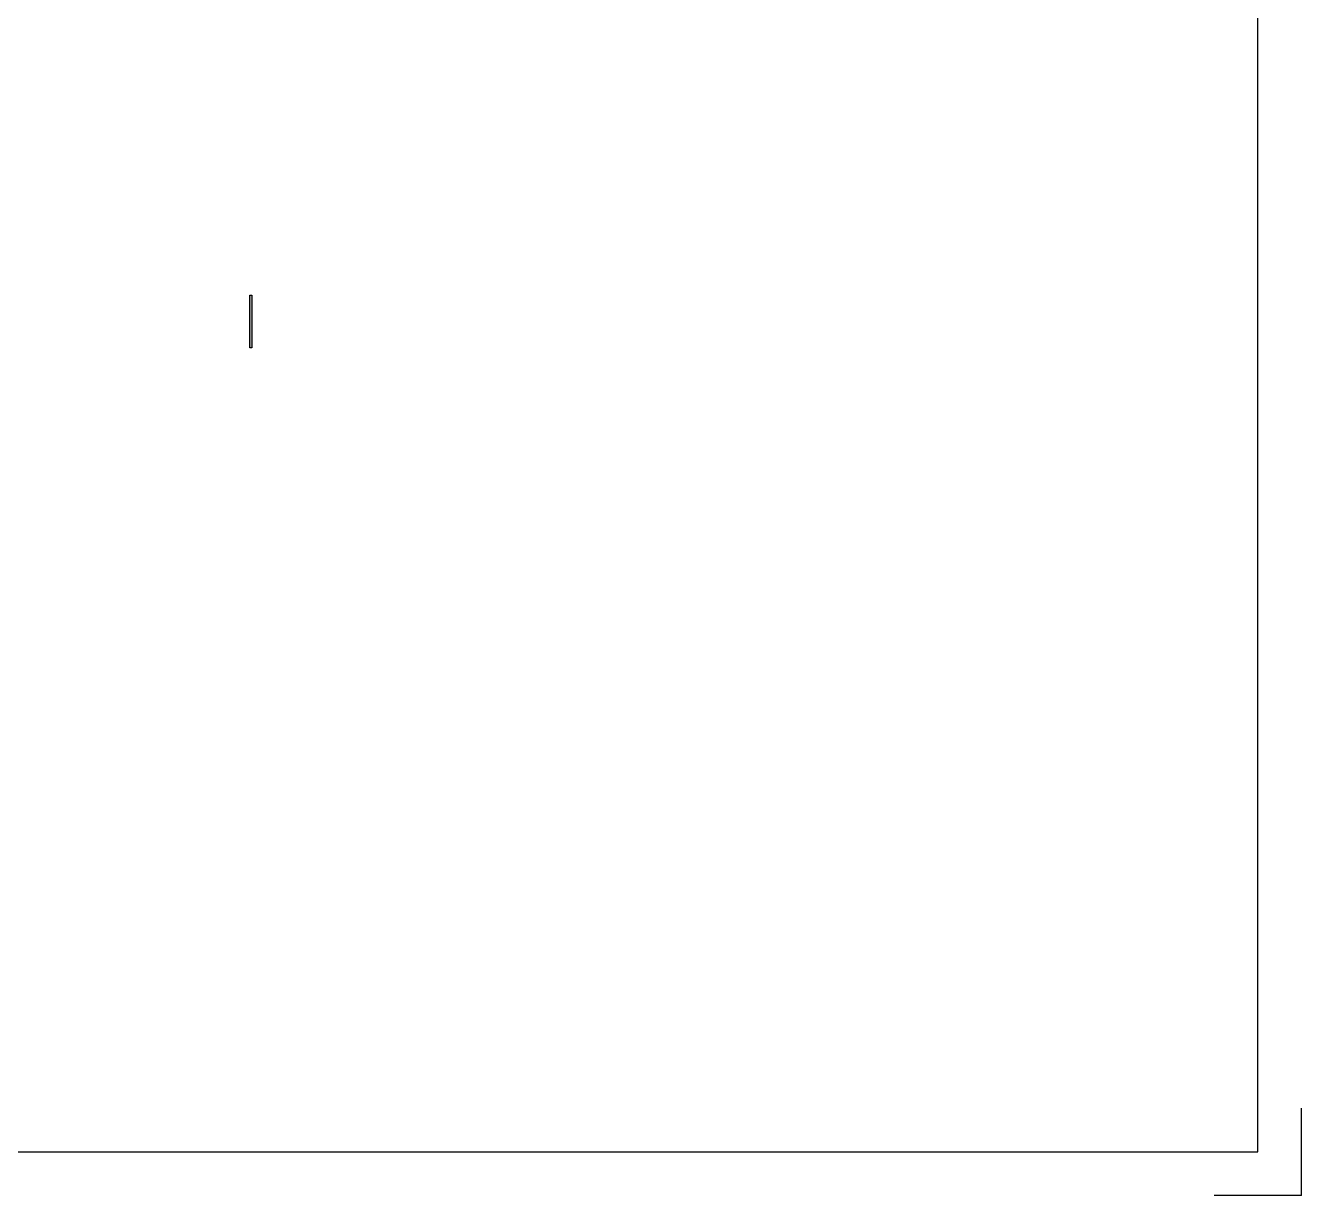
# Model space of a CAD drawing. Header units: metres. Extents: x -11 to 85, y -301 to 135.
# Drawn here: x 54.8 to 84, y -143.15 to -116.39 of the extents above; entities that cross this region are included whole.
import ezdxf

# ---------------------------------------------------------------- set-up
doc = ezdxf.new("R2010")
doc.units = ezdxf.units.M
doc.header["$LTSCALE"] = 0.036
for name, color, linetype in [('BORDER', 5, 'Continuous'), ('hatch color', 252, 'Continuous'), ('HLEK_FL001_SYMBOLS', 230, 'Continuous'), ('LAYER-ON', 4, 'Continuous'), ('MARKS', 2, 'Continuous')]:
    doc.layers.add(name, color=color, linetype=linetype)

# ---------------------------------------------------------------- blocks, each defined once
blk = doc.blocks.new('art103')
at = {"layer": 'BORDER'}
for p, q in [((20.75, 0.25), (20.75, 14.6)), ((0.25, 0.25), (20.75, 0.25))]:
    blk.add_line(p, q, dxfattribs=at)
at = {"layer": 'MARKS'}
for q in [(21, 0.5), (20.5, 0)]:
    blk.add_line((21, 0), q, dxfattribs=at)
blk = doc.blocks.new('lampes fthorismou 120')
at = {"layer": 'hatch color'}
blk.add_hatch(color=181, dxfattribs=at).paths.add_polyline_path([(84.181, -99.264), (84.181, -99.214), (85.381, -99.214), (85.381, -99.264)])
at = {"layer": 'HLEK_FL001_SYMBOLS'}
blk.add_lwpolyline([(84.181, -99.264), (84.181, -99.214), (85.381, -99.214), (85.381, -99.264)], close=True, dxfattribs=at)

msp = doc.modelspace()

# ---------------------------------------------------------------- block references
at = {"layer": 'HLEK_FL001_SYMBOLS', "rotation": 90}
msp.add_blockref('lampes fthorismou 120', (-39.28, -207.941), dxfattribs=at)
at = {"layer": 'LAYER-ON', "xscale": 4, "yscale": 4, "zscale": 4}
msp.add_blockref('art103', (0, -143.155), dxfattribs=at)

doc.saveas('drawing.dxf')
